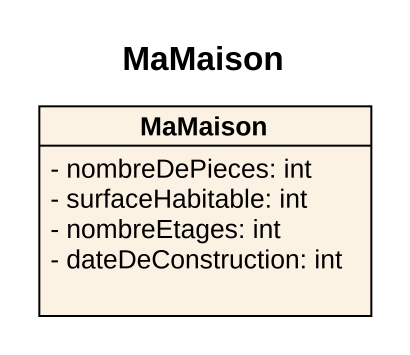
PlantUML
@startuml
title MaMaison
hide circle
hide empty members
skinparam classAttributeIconSize 0
class MaMaison {
  - nombreDePieces: int
  - surfaceHabitable: int
  - nombreEtages: int
  - dateDeConstruction: int
}
@enduml
